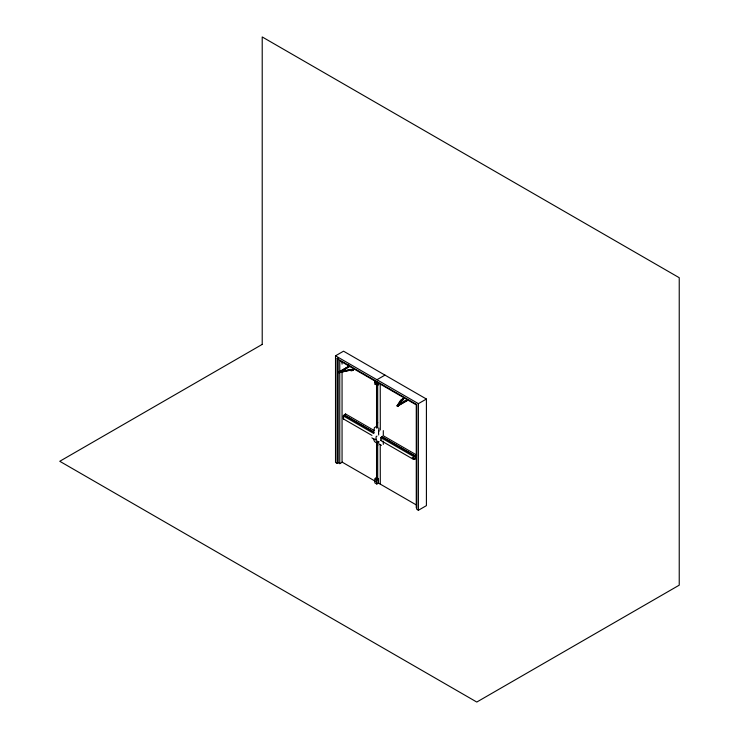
<?xml version="1.0" encoding="UTF-8"?>
<svg xmlns="http://www.w3.org/2000/svg" width="739" height="739" viewBox="0 0 739 739"><rect width="100%" height="100%" fill="white"/><g stroke="black" fill="none" stroke-linecap="round" stroke-linejoin="round"><path stroke-width="1.11" d="M350.341 366.498L350.341 366.35M353.242 370.285L352.826 370.036M353.279 370.11L353.048 370.35M374.1 430.237L374.331 427.724L376.243 426.523M378.58 432.823L378.756 430.449M375.006 479.02L374.83 482.881L376.807 484.027L378.488 483.047L378.488 478.715L376.521 477.579L375.079 478.687A0.988 0.573 -60 0 0 375.006 479.02L376.982 480.156L376.807 484.027M376.613 427.918L377.694 427.752L377.694 384.206M398.044 405.785C395.254 408.667 400.547 399.291 401.804 399.319L402.496 399.485C402.875 400.279 396.658 408.242 397.527 405.6L407.411 399.596L396.972 405.609L398.081 405.609M398.081 405.914L397.351 406.339L397.37 405.526M402.894 399.014L403.429 399.134L402.838 399.263M397.342 405.923L401.693 399.781L402.644 400.381L403.623 398.626L402.931 398.46L402.034 399.725L402.737 399.882L403.623 398.626M402.644 400.381L401.951 400.224L402.931 398.46M398.044 406.09L402.385 399.947M350.462 370.202L338.748 372.641L349.723 366.295L339.469 372.705L338.767 372.391L350.452 369.435L351.311 370.433L353.501 370.294L351.09 370.858L350.184 369.805L338.767 372.087L349.187 365.99M397.721 406.339L397.665 406.228M376.973 436.093L376.077 436.74L376.077 440.62L378.978 441.922M378.488 478.715L377.056 479.823A0.988 0.573 -60 0 0 376.982 480.156M371.939 435.41L343.312 418.874L343.312 415.909L344.402 415.216L374.008 432.306M344.633 415.346L343.543 416.039L343.543 419.013M413.701 459.519L380.807 440.527L380.807 437.562L381.897 436.869L414.791 455.852L413.701 456.545L413.701 459.519L414.561 458.882M345.566 413.988L344.032 414.893L374.063 432.232M415.124 455.935L416.657 455.03L383.301 435.779L381.804 436.694L415.152 455.954L415.152 459.279L412.186 457.561M337.104 463.344L335.515 462.42L335.515 355.81L343.533 351.182L426.412 399.032L426.412 505.642L418.394 510.27L416.796 509.347L416.796 404.584L337.104 358.572L337.104 463.344L338.166 462.725L339.755 463.649L342.379 462.134M337.104 358.572L338.166 357.953M347.736 365.269L348.66 364.743M348.614 365.796L349.15 365.491M376.955 379.735L384.973 375.107M407.595 399.845L408.122 399.54M398.072 405.6L407.937 399.91M398.072 405.905L407.9 400.242M335.515 355.81L418.394 403.66L426.412 399.032M371.911 437.848L374.183 439.52L376.096 439.317M378.821 441.793C376.945 444.333 372.946 441.405 374.054 438.744M380.807 440.527L381.897 439.964M375.375 384.382L375.079 384.28A0.988 0.573 -60 0 1 375.006 384.04L374.83 380.373M351.311 370.433L350.739 369.833L339.515 372.595L338.748 372.253L339.534 372.317M351.034 370.036L353.501 369.925M350.184 369.805L350.813 370.461L353.501 370.294M339.09 372.595L339.58 372.585L339.099 372.705M403.365 399.134L402.857 399.171L403.429 399.097M402.931 398.838L403.623 398.995M349.63 366.599L349.187 366.295L339.007 371.985L339.524 371.985M374.83 382.257L376.807 383.393L376.982 385.176A0.988 0.573 -60 0 0 377.056 385.425L378.488 384.871L378.488 382.7M375.006 384.04L376.982 385.176M345.538 413.969L374.562 430.735M343.312 415.909L373.897 433.571M380.807 437.562L413.701 456.545M381.416 445.377L378.756 443.797M375.43 478.207L377.398 479.343M376.807 482.142L342.055 462.069L342.055 371.033M378.276 482.973L416.519 505.051M418.394 403.66L418.394 510.27M416.269 507.822L416.269 404.889L339.755 360.715L339.755 463.649M414.561 455.658L413.471 456.416L413.471 459.381M383.301 430.606L383.301 434.911M383.301 441.146L383.301 444.379M380.234 383.855L380.299 429.987M380.234 444.933L380.299 484.147M378.821 428.02L378.821 431.465M378.654 433.156L378.654 434.994M377.694 441.913L377.694 478.937M376.807 381.509L376.807 383.393M376.539 384.206L376.539 427.752M376.539 441.913L376.539 478.937M342.055 361.824L342.055 364.124M338.166 359.108L338.166 462.725M376.557 422.69L377.694 422.782L376.557 422.69M376.557 445.229L377.694 445.312L376.557 445.229M262.216 344.402L59.767 461.284L476.784 702.05L679.233 585.168L679.233 277.716L262.216 36.95L262.216 344.402"/></g></svg>
